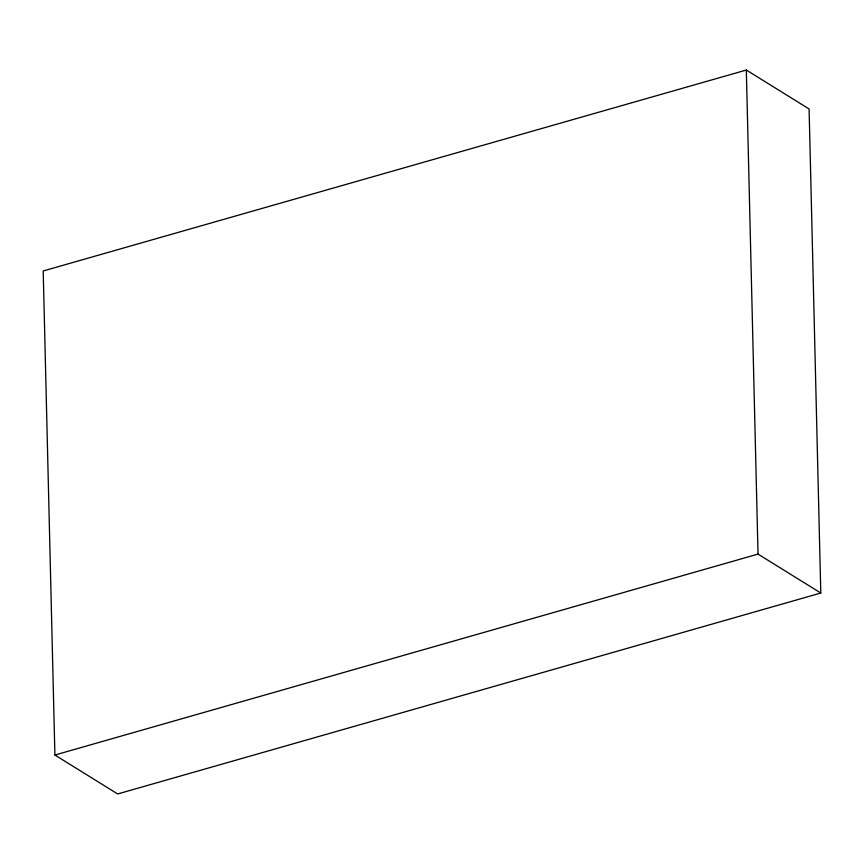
<?xml version="1.0" encoding="UTF-8"?>
<svg xmlns="http://www.w3.org/2000/svg" width="864" height="864" viewBox="0 0 864 864"><rect width="100%" height="100%" fill="white"/><g stroke="black" fill="none" stroke-linecap="round" stroke-linejoin="round"><path stroke-width="1.3" d="M746.323 70.038L43.2 270.972L54.907 755.028L117.677 793.962L820.8 593.028L809.093 108.972L746.323 70.038L758.03 554.094L820.8 593.028M54.907 755.028L758.03 554.094"/></g></svg>
